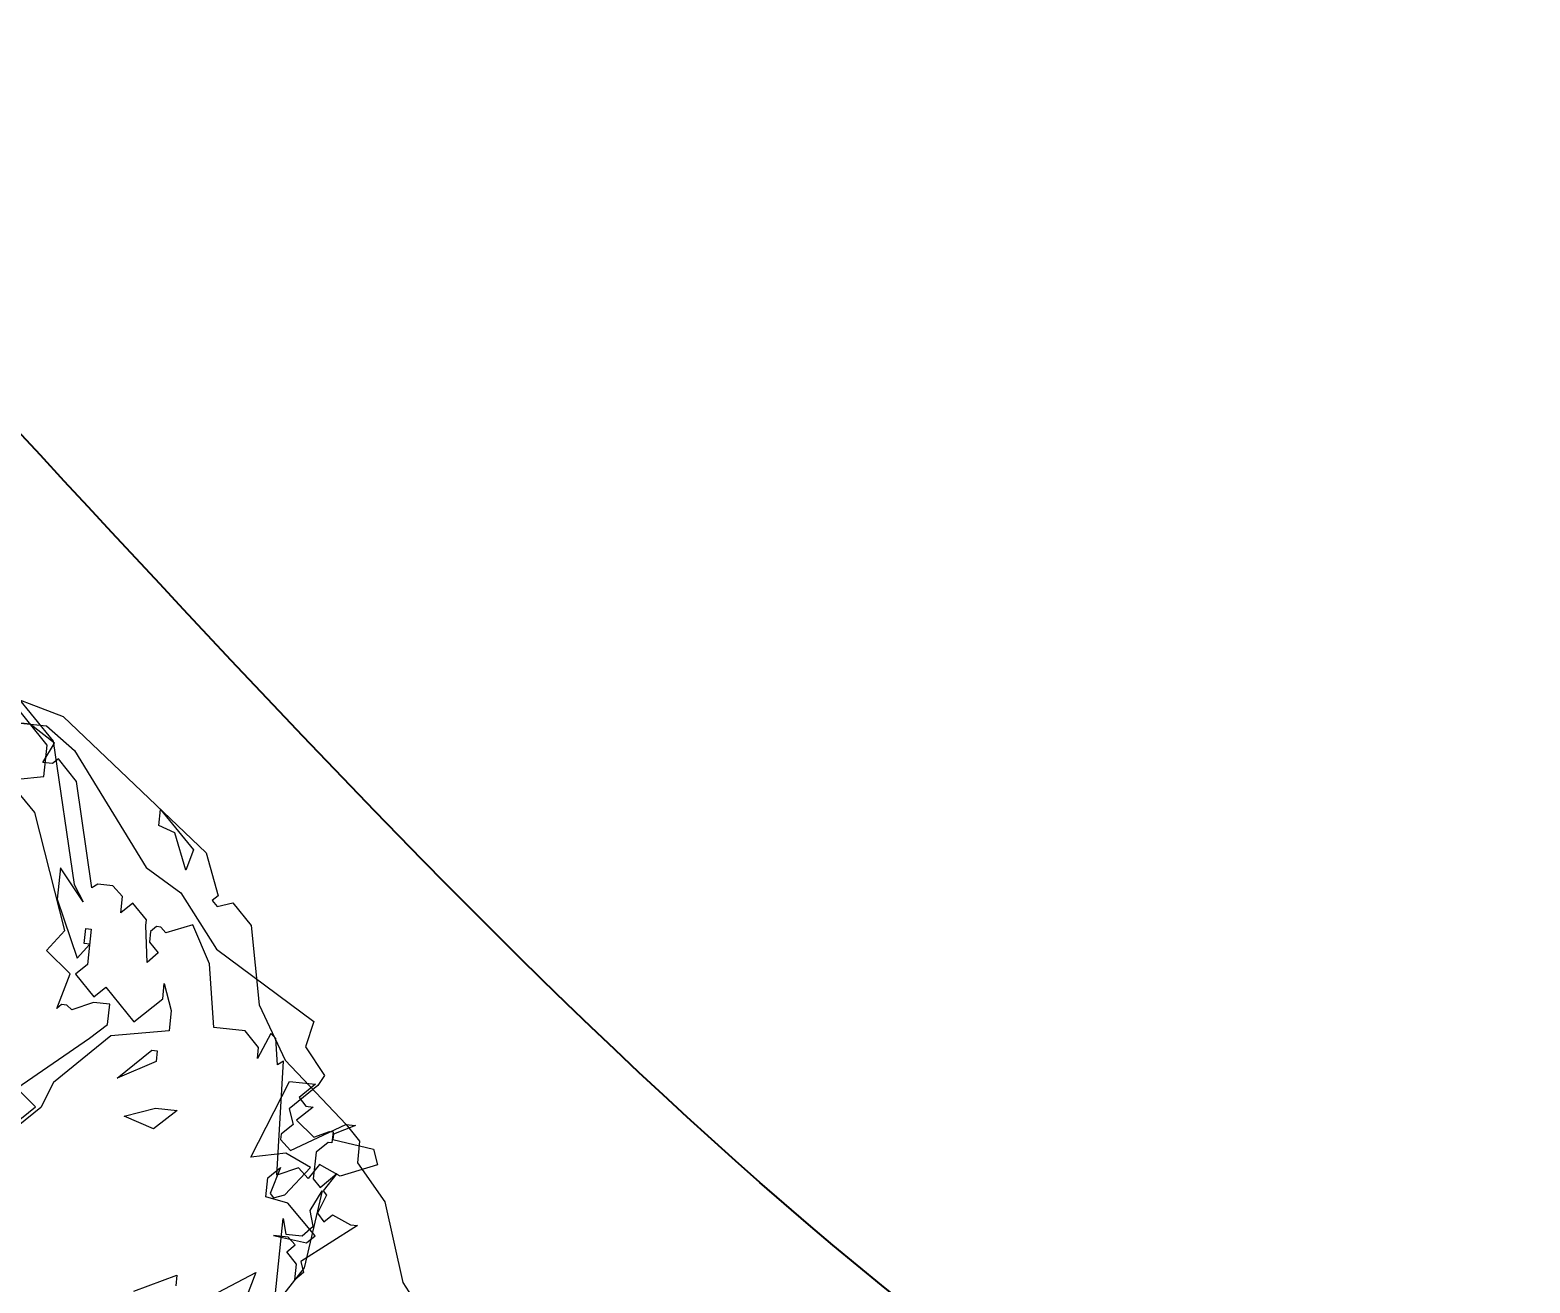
# Model space of a CAD drawing. Header units: metres. Extents: x 329311 to 330425, y 7396637 to 7397287.
# Drawn here: x 329835.06 to 329836.685, y 7397031.211 to 7397032.567 of the extents above; entities that cross this region are included whole.
import ezdxf

# ---------------------------------------------------------------- set-up
doc = ezdxf.new("R2010")
doc.units = ezdxf.units.M
doc.linetypes.add('CACHE2', pattern=[4.7625, 3.175, -1.5875])
doc.layers.get('0').update_dxf_attribs({"lineweight": 18})
for name, color, linetype, lineweight in [('ARBRE', 251, 'Continuous', 13), ('AXES+POTEAUX', 6, 'CACHE2', 13), ('PA6_TEXTO', 3, 'Continuous', 18)]:
    doc.layers.add(name, color=color, linetype=linetype, lineweight=lineweight)
doc.layers.add('VEGETAIS', color=3, linetype='Continuous')
doc.styles.add('200 Médio', font='arial.ttf', dxfattribs={"height": 0.75})
doc.styles.add('ARIAL', font='ARIAL', dxfattribs={"height": 0.2})
doc.dimstyles.new('AQ250', dxfattribs={"dimscale": 10, "dimtxt": 0.05, "dimasz": 0.03, "dimexe": 0.03, "dimexo": 0.025, "dimgap": 0.025, "dimtad": 1, "dimzin": 0, "dimdsep": 46, "dimtxsty": 'ARIAL', "dimblk": 'ARCHTICK', "dimcen": 0.09, "dimdle": 0.03, "dimclrt": 7, "dimadec": 0, "dimazin": 0, "dimtfac": 1, "dimtix": 1, "dimtmove": 2, "dimatfit": 3, "dimldrblk": 'OPEN90', "dimfxl": 1, "dimtvp": 1, "dimtolj": 1, "dimtzin": 0, "dimarcsym": 0})
pattern_1 = [(341.96263, (329827.33868, 7397103.38185), (0.0540704, 0.16604302), [0.127, -0.047625]), (71.96263, (329827.33868, 7397103.38185), (-0.16604302, 0.0540704), [0.127, -0.047625])]

# ---------------------------------------------------------------- blocks, each defined once
blk = doc.blocks.new('_ArchTick')
at = {"color": 0, "linetype": 'ByBlock', "const_width": 0.15}
blk.add_lwpolyline([(-0.5, -0.5), (0.5, 0.5)], dxfattribs=at)
blk = doc.blocks.new('*D14')
at = {"layer": 'Defpoints', "color": 0, "transparency": 16777216}
for p in [(329835.2333, 7397102.4533), (329808.0912, 7397027.1536), (329810.4416, 7397026.3875)]:
    blk.add_point(p, dxfattribs=at)
at = {"layer": 'PA6_TEXTO', "color": 0, "lineweight": -2, "transparency": 16777216}
for p, q in [((329832.9758, 7397103.5046), (329807.9982, 7397026.8683)), ((329834.9956, 7397102.5308), (329832.5977, 7397103.3123)), ((329810.2039, 7397026.465), (329807.806, 7397027.2465))]:
    blk.add_line(p, q, dxfattribs=at)
at = {"layer": 'PA6_TEXTO', "color": 0, "lineweight": -2, "transparency": 16777216, "xscale": 0.3, "yscale": 0.3, "zscale": 0.3}
for p, rotation in [((329832.8829, 7397103.2194), 71.94796434931555), ((329808.0912, 7397027.1536), 251.9479643493156)]:
    blk.add_blockref('_ArchTick', p, dxfattribs=dict(at, rotation=rotation))
at = {"layer": 'PA6_TEXTO', "color": 7, "transparency": 16777216, "insert": (329819.8853, 7397065.3826), "char_height": 0.75, "attachment_point": 5, "rotation": 71.948, "style": '200 Médio'}
blk.add_mtext('\\A1;80.00', dxfattribs=at)
blk = doc.blocks.new('_Open90')
at = {"color": 0, "linetype": 'ByBlock', "lineweight": -2}
for p, q in [((-0.5, 0.5), (0, 0)), ((0, 0), (-1, 0)), ((0, 0), (-0.5, -0.5))]:
    blk.add_line(p, q, dxfattribs=at)
blk = doc.blocks.new('WMF26', base_point=(0, 0.001))
at = {"color": 85}
blk.add_lwpolyline([(9.732, -0.846), (10.255, -0.984), (11.302, -1.792), (11.412, -2.069), (11.376, -2.105), (11.412, -2.141), (11.514, -2.105), (11.652, -2.243), (11.761, -2.767), (11.973, -3.116), (12.424, -3.502), (12.525, -3.604), (12.525, -3.749), (12.736, -3.99), (12.911, -4.514), (13.05, -4.688)], dxfattribs=at)
at = {"color": 106}
for points in [[(9.92, -0.871), (10.204, -1.155), (10.444, -2.094), (10.517, -2.203), (10.342, -1.992), (10.342, -2.203), (10.517, -2.582), (10.59, -2.48), (10.553, -2.48), (10.553, -2.379), (10.59, -2.379), (10.59, -2.618), (10.517, -2.691), (10.655, -2.829), (10.728, -2.756), (10.939, -2.967), (11.114, -2.793), (11.114, -2.691), (11.179, -2.866), (11.179, -3.003), (10.794, -3.076), (10.444, -3.426), (10.379, -3.601), (10.24, -3.739)], [(10.204, -3.739), (10.342, -3.601), (10.204, -3.491), (10.655, -3.106), (10.765, -3.003), (10.765, -2.866), (10.655, -2.866), (10.517, -2.931), (10.481, -2.902), (10.444, -2.902), (10.415, -2.931), (10.481, -2.691), (10.306, -2.552), (10.415, -2.407), (10.132, -1.643), (9.993, -1.505)], [(9.993, -1.432), (10.168, -1.396), (10.168, -1.185), (9.891, -0.908)], [(11.179, -1.92), (11.078, -1.68), (10.968, -1.643), (10.968, -1.534), (11.216, -1.781), (11.179, -1.92), (11.179, -1.92)], [(11.114, -3.215), (10.866, -3.353), (11.078, -3.143), (11.114, -3.143), (11.114, -3.215), (11.114, -3.215)], [(12.091, -3.356), (12.143, -3.409), (12.191, -3.409), (12.091, -3.508), (12.217, -3.609), (12.317, -3.561), (12.342, -3.561), (12.342, -3.635), (12.317, -3.635), (12.243, -3.708), (12.243, -3.887), (12.295, -3.94), (12.396, -3.834), (12.317, -3.96), (12.342, -3.987), (12.295, -4.113), (12.342, -4.166), (12.396, -4.113), (12.522, -4.166), (12.57, -4.166), (12.217, -4.445), (12.243, -4.518), (12.191, -4.571), (12.191, -4.466), (12.117, -4.392), (12.169, -4.339), (12.117, -4.292), (12.017, -4.292), (12.243, -4.318), (12.295, -4.266), (12.091, -4.066), (11.939, -4.04), (11.939, -3.913), (12.017, -3.834), (11.965, -4.014), (11.991, -4.04), (12.065, -4.014), (12.217, -3.814), (12.043, -3.735), (11.812, -3.787), (12.017, -3.256), (12.191, -3.256), (12.091, -3.356), (12.091, -3.356)], [(11.143, -3.666), (10.939, -3.601), (11.143, -3.527), (11.288, -3.527), (11.143, -3.666), (11.143, -3.666)]]:
    blk.add_lwpolyline(points, dxfattribs=at)
at = {"color": 63}
for points in [[(9.974, -1.057), (10.15, -1.057), (10.353, -1.203), (10.913, -1.931), (11.161, -2.076), (11.438, -2.425), (12.136, -2.84), (12.099, -3.014), (12.245, -3.19), (12.209, -3.262), (12.034, -3.437), (12.071, -3.539), (11.998, -3.612), (11.998, -3.648), (12.071, -3.713), (12.421, -3.502), (12.486, -3.502), (12.346, -3.576), (12.346, -3.612), (12.624, -3.648), (12.66, -3.749), (12.421, -3.851), (12.274, -3.786), (12.209, -3.888), (12.136, -3.823), (11.998, -3.888), (11.962, -3.124), (11.925, -3.153), (11.895, -2.978), (11.859, -2.949), (11.787, -3.124), (11.787, -3.051), (11.685, -2.949), (11.474, -2.949), (11.401, -2.527), (11.263, -2.279), (11.088, -2.353), (11.052, -2.317), (11.023, -2.317), (10.986, -2.353), (10.986, -2.425), (11.052, -2.491), (10.986, -2.563), (10.95, -2.317), (10.95, -2.279), (10.848, -2.178), (10.776, -2.25), (10.776, -2.141), (10.703, -2.076), (10.601, -2.076), (10.564, -2.105), (10.389, -1.406), (10.252, -1.268), (10.216, -1.304), (10.15, -1.304), (10.216, -1.167), (10.04, -1.057), (9.83, -1.057)], [(11.125, -4.761), (11.401, -4.623), (11.401, -4.695)], [(11.612, -4.761), (11.925, -4.55), (11.859, -4.797)], [(12.071, -4.695), (12.071, -4.172), (12.099, -4.274), (12.209, -4.274), (12.274, -4.201), (12.245, -4.099), (12.31, -3.96), (12.245, -4.485), (12.071, -4.761)]]:
    blk.add_lwpolyline(points, dxfattribs=at)
blk = doc.blocks.new('T2_02')
at = {"xscale": 0.3499999999999943, "yscale": 0.3499999999999943, "zscale": 0.3499999999999943}
blk.add_blockref('WMF26', (-2.2399, 1.997), dxfattribs=at)

msp = doc.modelspace()

# ---------------------------------------------------------------- hatches: boundary and pattern name
at = {"layer": 'AXES+POTEAUX'}
h = msp.add_hatch(dxfattribs=at)
h.set_pattern_fill('ANGLE', color=253, scale=0.025)
h.set_pattern_definition(pattern_1)
edge = h.paths.add_edge_path()
edge.add_line((329826.7385, 7397041.2079), (329842.2426, 7397036.1779))
edge.add_line((329846.8442, 7397037.6251), (329826.8826, 7397044.0928))
edge.add_line((329826.7385, 7397041.2079), (329826.8826, 7397044.0928))
edge.add_line((329844.8123, 7397035.297), (329860.3047, 7397030.2222))
edge.add_line((329859.606, 7397032.0674), (329846.4153, 7397036.308))
edge.add_line((329845.088, 7397036.1686), (329844.8123, 7397035.297))
edge.add_line((329842.5027, 7397037.0002), (329845.088, 7397036.1686))
edge.add_line((329846.4153, 7397036.308), (329846.8442, 7397037.6251))
edge.add_line((329862.8868, 7397029.3806), (329868.6707, 7397027.4942))
edge.add_line((329868.6707, 7397027.4942), (329868.1393, 7397025.8622))
edge.add_line((329868.1393, 7397025.8622), (329869.8371, 7397025.3093))
edge.add_line((329869.8371, 7397025.3093), (329870.2976, 7397026.7236))
edge.add_line((329870.4296, 7397026.6807), (329870.9966, 7397028.5012))
edge.add_line((329870.9966, 7397028.5012), (329869.4474, 7397029.0057))
edge.add_line((329869.3891, 7397028.8268), (329864.8797, 7397030.2953))
edge.add_line((329864.8797, 7397030.2953), (329865.243, 7397031.6298))
edge.add_line((329865.243, 7397031.6298), (329860.0176, 7397033.3314))
edge.add_line((329860.0176, 7397033.3314), (329859.606, 7397032.0674))
edge.add_line((329860.3047, 7397030.2222), (329860.5922, 7397031.1312))
edge.add_line((329860.5922, 7397031.1312), (329863.1775, 7397030.2996))
edge.add_line((329863.1775, 7397030.2996), (329862.8868, 7397029.3806))
edge.add_line((329842.2426, 7397036.1779), (329842.5027, 7397037.0002))
edge.add_line((329869.4474, 7397029.0057), (329869.3891, 7397028.8268))
h = msp.add_hatch(dxfattribs=at)
h.set_pattern_fill('ANGLE', color=253, scale=0.025)
h.set_pattern_definition(pattern_1)
edge = h.paths.add_edge_path()
edge.add_line((329819.1935, 7397028.939), (329822.1725, 7397038.0422))
edge.add_line((329820.2002, 7397038.2398), (329816.6358, 7397027.294))
edge.add_line((329820.2002, 7397038.2398), (329822.1725, 7397038.0422))
edge.add_line((329816.6358, 7397027.294), (329819.0805, 7397026.5098))
edge.add_line((329821.7047, 7397025.6285), (329840.3785, 7397019.5539))
edge.add_line((329819.3852, 7397027.2995), (329821.9742, 7397026.4804))
edge.add_line((329819.1387, 7397026.5209), (329819.3646, 7397027.2351))
edge.add_line((329821.9742, 7397026.4804), (329821.7121, 7397025.6518))
edge.add_line((329823.38, 7397027.5745), (329819.1935, 7397028.939))
edge.add_line((329822.9529, 7397026.2608), (329823.38, 7397027.5745))
edge.add_line((329837.125, 7397021.6588), (329822.9529, 7397026.2608))
edge.add_line((329837.5369, 7397022.9656), (329837.125, 7397021.6588))
edge.add_line((329846.004, 7397020.2084), (329837.5369, 7397022.9656))
edge.add_line((329840.3785, 7397019.5539), (329840.6662, 7397020.4632))
edge.add_line((329840.6662, 7397020.4632), (329843.2554, 7397019.644))
edge.add_line((329843.2554, 7397019.644), (329842.8615, 7397018.3987))
edge.add_line((329842.8615, 7397018.3987), (329859.1769, 7397013.0858))
edge.add_line((329845.5763, 7397018.8948), (329846.004, 7397020.2084))
edge.add_line((329859.5832, 7397014.3336), (329845.5763, 7397018.8948))
edge.add_line((329859.1769, 7397013.0858), (329859.5832, 7397014.3336))

# ---------------------------------------------------------------- linework, layer by layer
at = {"layer": 'VEGETAIS'}
for points in [[(329829.2784, 7397036.4936), (329840.4372, 7397033.9971), (329837.4875, 7397032.2459), (329834.1391, 7397034.7296), (329829.7493, 7397034.4126), (329829.2784, 7397036.4936)], [(329828.8188, 7397031.5605), (329833.5806, 7397033.4183), (329836.9969, 7397030.7393), (329841.1439, 7397032.6398), (329843.7485, 7397026.6144), (329837.6481, 7397028.4379), (329828.8188, 7397031.5605)]]:
    msp.add_spline(points, degree=3, dxfattribs=at)

# ---------------------------------------------------------------- block references
at = {"layer": 'ARBRE', "xscale": 0.4621142716754235, "yscale": 0.4621142716754235, "zscale": 0.4621142716754235, "rotation": 354.0121026411171}
msp.add_blockref('T2_02', (329834.396, 7397031.1295), dxfattribs=at)

# ---------------------------------------------------------------- dimensions: what is measured, and where the dimension line sits
at = {"layer": 'PA6_TEXTO'}
dim = msp.add_aligned_dim(p1=(329835.2333, 7397102.4533), p2=(329810.4416, 7397026.3875), distance=-2.4721, dimstyle='AQ250', override={"dimtxsty": '200 Médio'}, dxfattribs=at)
dim.commit()
dim.dimension.update_dxf_attribs({"geometry": '*D14', "text_midpoint": (329819.8853, 7397065.3826)})

doc.saveas('drawing.dxf')
